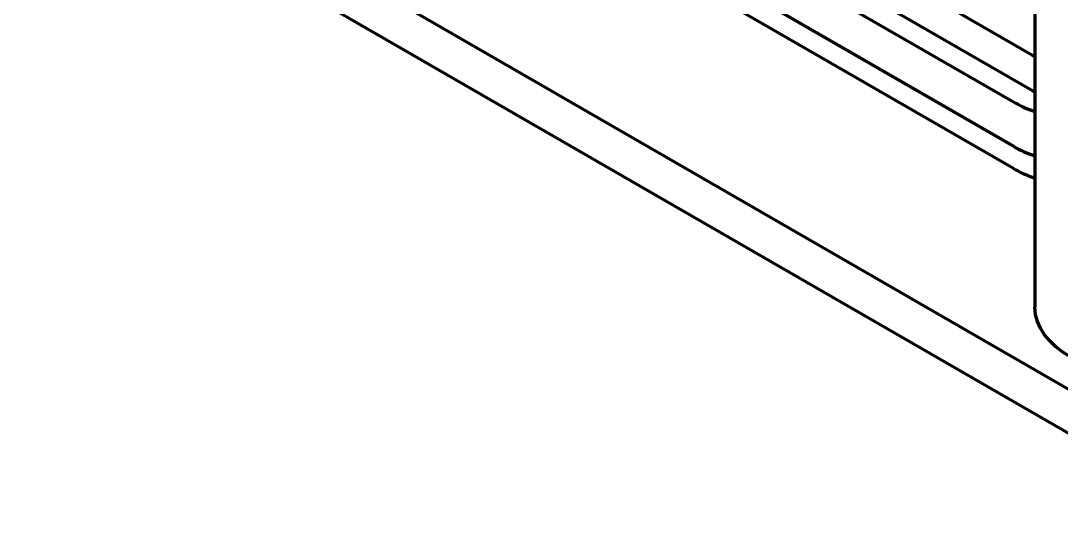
# Model space of a CAD drawing. Header units: millimetres. Extents: x 0 to 1189, y 0 to 841.
# Drawn here: x 607.07 to 645.35, y 204.29 to 222.59 of the extents above; entities that cross this region are included whole.
import ezdxf

# ---------------------------------------------------------------- set-up
doc = ezdxf.new("R2010")
doc.units = ezdxf.units.MM
doc.header["$LTSCALE"] = 0.75
doc.layers.add('Visible', color=7, linetype='Continuous', lineweight=70)

msp = doc.modelspace()

# ---------------------------------------------------------------- linework, layer by layer
at = {"layer": 'Visible', "extrusion": (0, 0.816497, 0.57735)}
for p, q in [((588.778, 241.854), (651.016, 205.921)), ((651.016, 204.288), (588.778, 240.221)), ((608.238, 240.018), (643.594, 219.606)), ((643.594, 217.973), (608.238, 238.385)), ((608.238, 238.385), (643.594, 217.973)), ((643.594, 217.157), (608.238, 237.569)), ((644.301, 220.014), (618.598, 234.854)), ((644.388, 230.976), (644.388, 212.048)), ((644.301, 221.321), (640.591, 223.463))]:
    msp.add_line(p, q, dxfattribs=at)
at = {"layer": 'Visible', "extrusion": (-2e-16, -4e-16, -1)}
msp.add_ellipse((646.413, 222.54), major_axis=(-2.987, 0), ratio=0.57735, start_param=-0.825928, end_param=-0.785398, dxfattribs=at)
at = {"layer": 'Visible', "extrusion": (-1e-16, -2e-16, -1)}
msp.add_ellipse((646.413, 221.234), major_axis=(-2.987, 0), ratio=0.57735, start_param=-0.825928, end_param=-0.785398, dxfattribs=at)
at = {"layer": 'Visible'}
for centre, major_axis, start_param, end_param in [((646.413, 221.234), (3.987, 0), 3.926991, 4.179682), ((646.413, 219.601), (3.987, 0), 3.926991, 4.179682), ((646.413, 219.601), (3.987, 0), 3.926991, 4.179683), ((646.413, 218.784), (-3.987, 0), 0.785398, 1.03809)]:
    msp.add_ellipse(centre, major_axis=major_axis, ratio=0.57735, start_param=start_param, end_param=end_param, dxfattribs=at)
at = {"layer": 'Visible', "extrusion": (-1e-16, -4e-16, -1)}
msp.add_ellipse((648.888, 212.048), major_axis=(-4.5, 0), ratio=0.57735, start_param=3.141593, end_param=6.283185, dxfattribs=at)

doc.saveas('drawing.dxf')
